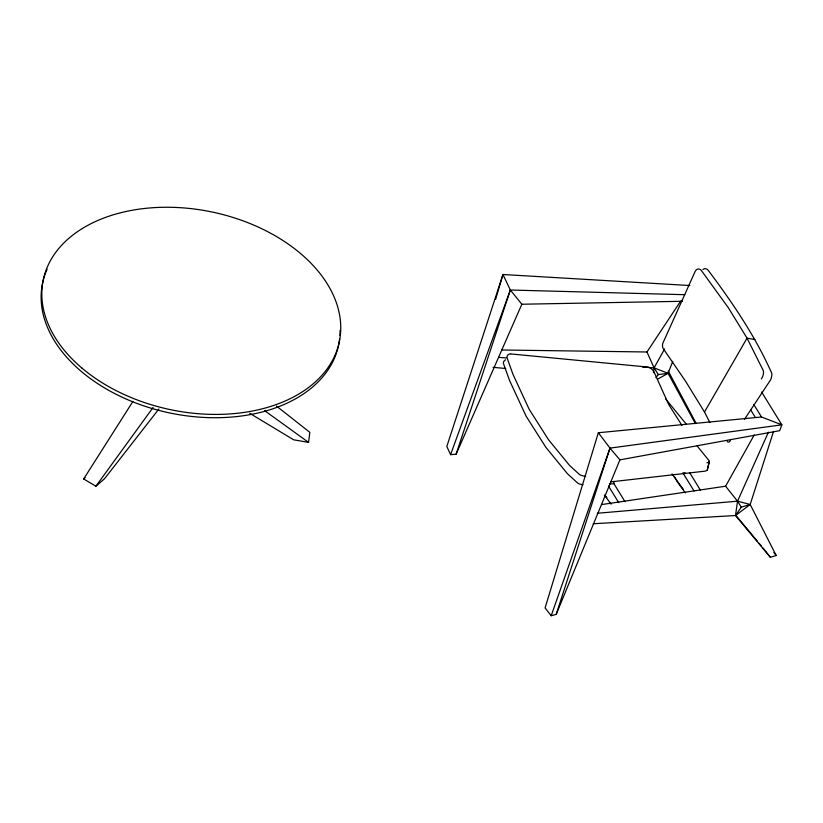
<?xml version="1.0" encoding="UTF-8"?>
<svg xmlns="http://www.w3.org/2000/svg" width="823" height="823" viewBox="0 0 823 823"><rect width="100%" height="100%" fill="white"/><g stroke="black" fill="none" stroke-linecap="round" stroke-linejoin="round"><path stroke-width="1.23" d="M249.75 413.311L293.667 439.811L308.553 442.373L309.839 432.342L276.507 406.109M653.421 372.654L654.079 367.85L664.634 348.901M773.558 431.375L750.185 504.489L776.212 555.525L770.338 557.264L735.505 515.537L737.531 501.186L768.415 432.168M610.491 481.908L705.342 471.116L707.266 470.128L709.375 461.364M707.266 470.128L709.282 461.734M495.662 299.171L502.956 274.501L689.797 285.53M598.342 432.744L609.997 448.124L781.85 424.833L761.491 416.994L598.342 432.744L545.083 607.93L551.194 615.738L556.194 614.39L619.904 459.862L779.69 430.686L781.85 424.833L761.614 392.015M556.194 614.39L609.997 448.124L619.904 459.862M456.117 454.214L510.332 290.015L502.956 274.501L446.817 446.447L450.582 454.666L456.117 454.214L521.844 304.232L510.332 290.015L450.582 454.666M551.194 615.738L609.997 448.124M657.423 379.269L668.07 373.313L672.751 361.441M601.798 504.54L725.598 486.208L754.207 435.007M704.488 412.025L747.047 338.16L728.201 307.545L701.124 270.191A5.802 4.218 85.3 0 0 695.24 271.23L662.824 343.253A5.864 4.269 85.3 0 0 662.968 348.211L685.662 381.378L704.488 412.025L709.91 422.569M158.901 409L104.47 478.801L95.91 486.208L83.658 478.965L132.894 401.47M730.515 440.49L729.024 442.116L727.727 441.961A4.238 2.088 -77.8 0 1 727.193 441.303M744.486 419.329L769.865 380.967A5.144 2.047 -73.5 0 0 771.326 377.922L771.83 375.278A5.514 2.191 -73.5 0 0 771.48 372.613C755.051 335.866 732.305 302.37 708.181 270.273C707.163 268.895 705.146 268.164 703.583 269.059A5.679 4.125 85.3 0 0 702.945 269.522M501.577 349.991L646.971 351.987L680.672 301.074M593.208 523.767L735.505 515.537L741.276 507.153L750.185 504.489L737.531 501.186L597.251 513.274M95.91 486.208L153.078 407.478M655.972 377.459L658.307 374.588L668.07 373.313L695.373 423.588M761.316 378.909L761.532 378.652A5.257 2.088 -73.5 0 0 763.178 370.381L747.047 338.16L754.969 339.549M83.658 478.965L85.078 477.731M735.505 515.537L750.185 504.489M505.456 359.744L503.542 361.709A5.751 4.105 33 0 0 503.625 363.982L509.458 380.277L526.072 416.109L545.916 447.393L567.417 473.688L577.376 482.813A5.627 2.16 11.6 0 0 579.402 483.945L582.098 484.685A5.288 2.027 11.6 0 0 583.013 484.809M706.936 462.742L707.338 462.711A5.699 2.181 11.6 0 0 709.303 460.962L697.122 445.963M510.682 353.921L509.859 353.972A5.514 3.93 33 0 0 507.225 358.293L512.914 374.187L529.096 409.144L548.468 439.677L569.465 465.324L579.176 474.233A5.401 2.078 11.6 0 0 585.657 476.219M685.148 472.803L682.895 472.875L694.046 490.971M609.483 483.924L613.968 483.759L625.027 501.701M521.844 304.232L682.411 301.28M510.332 290.015L684.818 294.696M498.584 357.398L506.227 357.912M642.609 367.079L654.079 367.85L668.07 373.313M493.028 367.315L505.754 368.509M511.114 353.962L648.061 367.099A6.841 4.876 33 0 1 652.104 369.465L653.832 371.523L668.698 404.525L681.948 425.378M264.615 410.646L308.553 442.373M735.659 515.105L757.407 541.308M759.022 543.252L761.44 546.163M665.684 398.929L686.485 424.431M725.598 486.208L737.531 501.186L741.276 507.153M773.846 552.542L776.212 555.525M763.044 548.097L770.338 557.264M605.265 495.611L606.808 497.565M683.224 489.274L672.052 473.945M604.349 494.973L611.108 504.18M685.302 492.843L677.01 481.383L674.778 477.114M658.307 374.588L654.079 367.85L646.971 351.987M753.714 404.402L761.491 416.994M750.669 409.864L755.205 417.22M689.633 472.639L700.332 490.004M608.516 486.074L618.731 502.637M668.204 371.029L695.98 423.063M613.793 481.414L613.968 483.759M339.601 339.045A151.226 100.992 11.8 0 1 163.695 411.603A151.226 100.992 11.8 0 1 47.096 269.255M340.053 330.455A151.226 100.992 11.8 0 1 339.93 335.383M82.074 368.2A151.226 100.992 11.8 0 0 334.261 356.843A151.226 100.992 11.8 0 0 157.512 207.458A151.226 100.992 11.8 0 0 82.074 368.2"/></g></svg>
